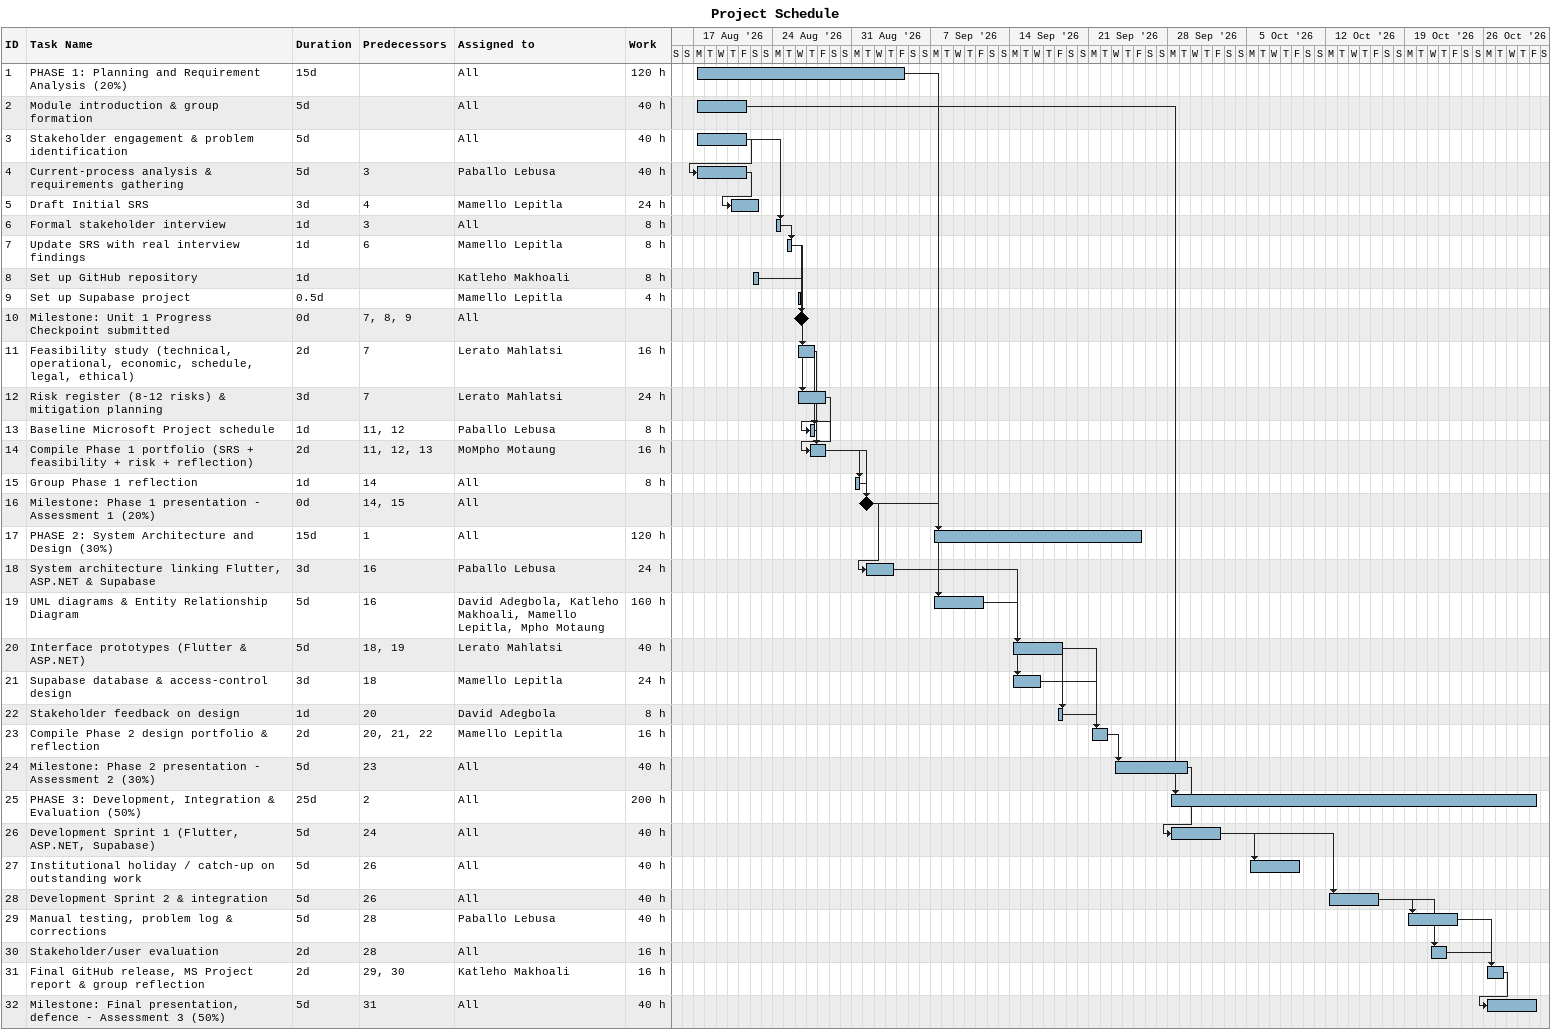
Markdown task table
Project Schedule

| ID | Task | Duration | Start | Finish | Predecessors | Resources | Work (h) |
|---|---|---|---|---|---|---|---|
| 1 | PHASE 1: Planning and Requirement Analysis (20%) | 15d | 2026-08-17 | 2026-09-04 |  | All | 120 |
| 2 | Module introduction & group formation | 5d | 2026-08-17 | 2026-08-21 |  | All | 40 |
| 3 | Stakeholder engagement & problem identification | 5d | 2026-08-17 | 2026-08-21 |  | All | 40 |
| 4 | Current-process analysis & requirements gathering | 5d | 2026-08-17 | 2026-08-21 | 3 | Paballo Lebusa | 40 |
| 5 | Draft Initial SRS | 3d | 2026-08-20 | 2026-08-22 | 4 | Mamello Lepitla | 24 |
| 6 | Formal stakeholder interview | 1d | 2026-08-24 | 2026-08-24 | 3 | All | 8 |
| 7 | Update SRS with real interview findings | 1d | 2026-08-25 | 2026-08-25 | 6 | Mamello Lepitla | 8 |
| 8 | Set up GitHub repository | 1d | 2026-08-22 | 2026-08-22 |  | Katleho Makhoali | 8 |
| 9 | Set up Supabase project | 0.5d | 2026-08-26 | 2026-08-26 |  | Mamello Lepitla | 4 |
| 10 | Milestone: Unit 1 Progress Checkpoint submitted | 0d | 2026-08-26 | 2026-08-26 | 7, 8, 9 | All |  |
| 11 | Feasibility study (technical, operational, economic, schedule, legal, ethical) | 2d | 2026-08-26 | 2026-08-27 | 7 | Lerato Mahlatsi | 16 |
| 12 | Risk register (8-12 risks) & mitigation planning | 3d | 2026-08-26 | 2026-08-28 | 7 | Lerato Mahlatsi | 24 |
| 13 | Baseline Microsoft Project schedule | 1d | 2026-08-27 | 2026-08-27 | 11, 12 | Paballo Lebusa | 8 |
| 14 | Compile Phase 1 portfolio (SRS + feasibility + risk + reflection) | 2d | 2026-08-27 | 2026-08-28 | 11, 12, 13 | MoMpho Motaung | 16 |
| 15 | Group Phase 1 reflection | 1d | 2026-08-31 | 2026-08-31 | 14 | All | 8 |
| 16 | Milestone: Phase 1 presentation - Assessment 1 (20%) | 0d | 2026-09-01 | 2026-09-01 | 14, 15 | All |  |
| 17 | PHASE 2: System Architecture and Design (30%) | 15d | 2026-09-07 | 2026-09-25 | 1 | All | 120 |
| 18 | System architecture linking Flutter, ASP.NET & Supabase | 3d | 2026-09-01 | 2026-09-03 | 16 | Paballo Lebusa | 24 |
| 19 | UML diagrams & Entity Relationship Diagram | 5d | 2026-09-07 | 2026-09-11 | 16 | David Adegbola, Katleho Makhoali, Mamello Lepitla, Mpho Motaung | 160 |
| 20 | Interface prototypes (Flutter & ASP.NET) | 5d | 2026-09-14 | 2026-09-18 | 18, 19 | Lerato Mahlatsi | 40 |
| 21 | Supabase database & access-control design | 3d | 2026-09-14 | 2026-09-16 | 18 | Mamello Lepitla | 24 |
| 22 | Stakeholder feedback on design | 1d | 2026-09-18 | 2026-09-18 | 20 | David Adegbola | 8 |
| 23 | Compile Phase 2 design portfolio & reflection | 2d | 2026-09-21 | 2026-09-22 | 20, 21, 22 | Mamello Lepitla | 16 |
| 24 | Milestone: Phase 2 presentation - Assessment 2 (30%) | 5d | 2026-09-23 | 2026-09-29 | 23 | All | 40 |
| 25 | PHASE 3: Development, Integration & Evaluation (50%) | 25d | 2026-09-28 | 2026-10-30 | 2 | All | 200 |
| 26 | Development Sprint 1 (Flutter, ASP.NET, Supabase) | 5d | 2026-09-28 | 2026-10-02 | 24 | All | 40 |
| 27 | Institutional holiday / catch-up on outstanding work | 5d | 2026-10-05 | 2026-10-09 | 26 | All | 40 |
| 28 | Development Sprint 2 & integration | 5d | 2026-10-12 | 2026-10-16 | 26 | All | 40 |
| 29 | Manual testing, problem log & corrections | 5d | 2026-10-19 | 2026-10-23 | 28 | Paballo Lebusa | 40 |
| 30 | Stakeholder/user evaluation | 2d | 2026-10-21 | 2026-10-22 | 28 | All | 16 |
| 31 | Final GitHub release, MS Project report & group reflection | 2d | 2026-10-26 | 2026-10-27 | 29, 30 | Katleho Makhoali | 16 |
| 32 | Milestone: Final presentation, defence - Assessment 3 (50%) | 5d | 2026-10-26 | 2026-10-30 | 31 | All | 40 |
